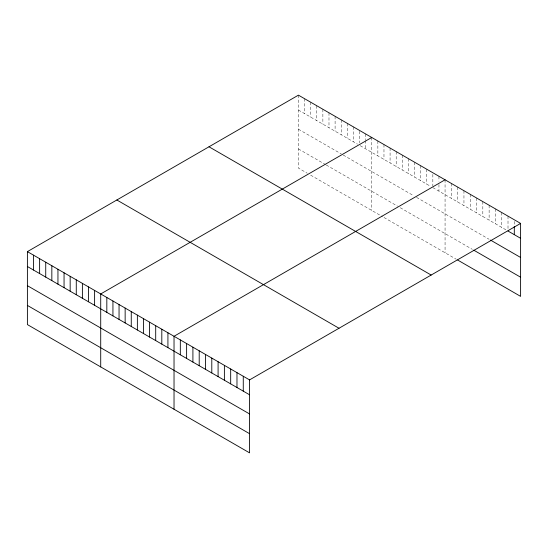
<?xml version="1.0" encoding="UTF-8"?>
<svg xmlns="http://www.w3.org/2000/svg" width="548" height="548" viewBox="0 0 548 548"><rect width="100%" height="100%" fill="white"/><g stroke="black" fill="none" stroke-linecap="round" stroke-linejoin="round"><path stroke-width="0.41" stroke-dasharray="2.74 2.06" d="M298.434 95.147L298.434 168.106L307.264 173.202M298.434 110.032L357.495 144.131M360.207 145.693L430.81 186.457M432.845 187.628L506.612 230.222M298.434 129.198L341.205 153.885M343.24 155.063L413.836 195.821M416.555 197.39L489.124 239.291M298.434 148.94L325.587 164.619M326.266 165.01L397.547 206.164M400.259 207.733L472.342 249.347M310.654 175.161L382.614 216.707M383.97 217.488L456.258 259.225M514.305 221.433L514.305 226.393M508.01 216.145L508.01 229.372M501.715 212.508L501.715 227.393M495.419 208.877L495.419 223.762M489.124 205.24L489.124 220.125M482.829 201.609L482.829 216.487M476.541 197.972L476.541 212.857M470.246 194.341L470.246 209.22M463.95 190.704L463.95 205.589M457.655 187.074L457.655 201.952M451.36 183.436L451.36 198.321M445.065 179.799L445.065 252.765M438.955 176.278L438.955 181.237M438.955 184.546L438.955 191.156M432.845 174.401L432.845 185.978M426.734 169.222L426.734 184.101M420.624 165.695L420.624 180.58M414.514 162.167L414.514 177.052M408.404 158.639L408.404 173.524M402.3 155.111L402.3 169.996M396.19 151.584L396.19 166.469M390.08 148.056L390.08 162.941M383.97 144.528L383.97 159.413M377.86 141L377.86 155.885M371.75 137.473L371.75 210.432M365.639 133.945L365.639 139.733M365.639 140.562L365.639 148.83M359.529 131.246L359.529 142.823M353.419 126.889L353.419 141.774M347.309 123.362L347.309 138.247M341.205 119.841L341.205 134.719M335.095 116.313L335.095 131.191M328.985 112.785L328.985 127.67M322.875 109.258L322.875 124.143M316.765 105.73L316.765 120.615M310.654 102.202L310.654 117.087M304.544 98.674L304.544 113.559"/><path stroke-width="0.82" d="M520.6 223.413L249.566 379.894L249.566 452.854L27.4 324.587L27.4 251.628L298.434 95.147L520.6 223.413L520.6 296.372L457.655 260.033M371.75 137.473L100.716 293.954L100.716 366.913M445.065 179.799L174.031 336.28L174.031 409.246M508.01 231.03L520.6 238.298M490.529 240.099L520.6 257.464M473.739 250.155L520.6 277.206M208.994 146.789L431.16 275.048M116.84 199.986L339.007 328.252M27.4 251.628L249.566 379.894M27.4 266.513L249.566 394.779M27.4 285.679L249.566 413.945M27.4 305.421L249.566 433.687M514.305 226.393L514.305 234.66M243.271 376.257L243.271 391.142M236.976 372.626L236.976 387.511M230.681 368.989L230.681 383.874M224.385 365.358L224.385 380.244M218.09 361.721L218.09 376.606M211.795 358.091L211.795 372.969M205.5 354.453L205.5 369.338M199.205 350.823L199.205 365.701M192.91 347.185L192.91 362.07M186.615 343.548L186.615 358.433M180.326 339.918L180.326 354.803M167.921 332.752L167.921 347.638M161.811 329.232L161.811 344.11M155.701 325.704L155.701 340.582M149.59 322.176L149.59 337.054M143.48 318.648L143.48 333.533M137.37 315.121L137.37 330.006M131.26 311.593L131.26 326.478M125.15 308.065L125.15 322.95M119.046 304.537L119.046 319.422M112.936 301.01L112.936 315.895M106.826 297.482L106.826 312.367M94.605 290.426L94.605 305.311M88.495 286.899L88.495 301.784M82.385 283.371L82.385 298.256M76.275 279.843L76.275 294.728M70.165 276.315L70.165 291.2M64.054 272.794L64.054 287.673M57.951 269.267L57.951 284.145M51.841 265.739L51.841 280.624M45.731 262.211L45.731 277.096M39.62 258.683L39.62 273.568M33.51 255.156L33.51 270.041"/></g></svg>
